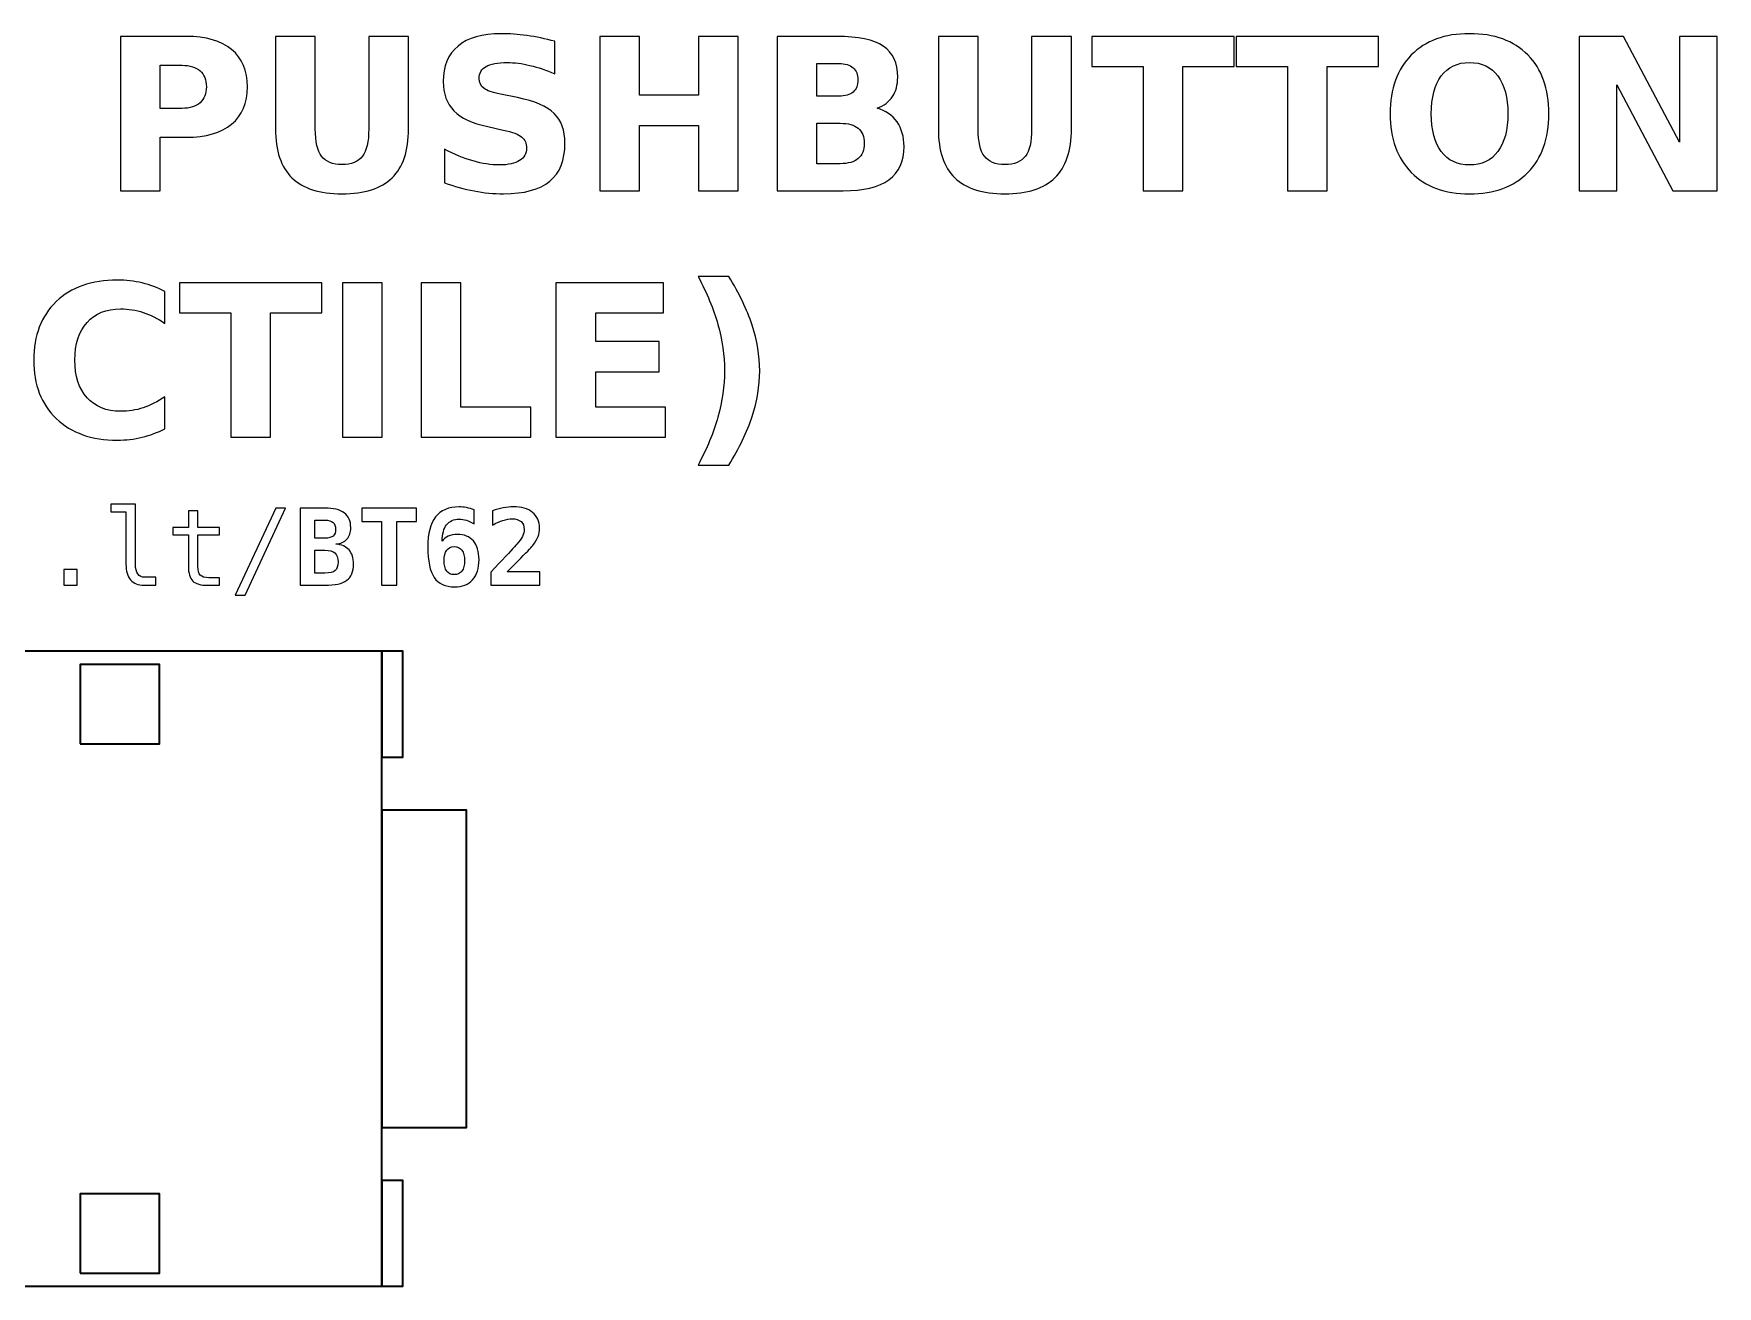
# Model space of a CAD drawing. Header units: centimetres. Extents: x -11.94 to -9.06, y -15.15 to -13.97.
# Drawn here: x -10.654 to -9.063, y -15.15 to -13.966 of the extents above; entities that cross this region are included whole.
import ezdxf

# ---------------------------------------------------------------- set-up
doc = ezdxf.new("R2010")
doc.units = ezdxf.units.CM
doc.header["$MEASUREMENT"] = 0
doc.layers.add('Layer 1', color=7, linetype='Continuous')

msp = doc.modelspace()

# ---------------------------------------------------------------- linework, layer by layer
at = {"layer": 'Layer 1', "color": 250}
for points, knots in [([(-10.57189, -13.96905), (-10.57189, -13.96905), (-10.50949, -13.96905), (-10.50949, -13.96905), (-10.50949, -13.96905), (-10.49093, -13.96905), (-10.47669, -13.97318), (-10.46676, -13.98142), (-10.46676, -13.98142), (-10.45683, -13.98965), (-10.45186, -14.00138), (-10.45186, -14.01662), (-10.45186, -14.01662), (-10.45186, -14.03188), (-10.45683, -14.04365), (-10.46676, -14.05188), (-10.46676, -14.05188), (-10.47669, -14.06012), (-10.49093, -14.06425), (-10.50949, -14.06425), (-10.50949, -14.06425), (-10.50949, -14.06425), (-10.53429, -14.06425), (-10.53429, -14.06425), (-10.53429, -14.06425), (-10.53429, -14.06425), (-10.53429, -14.11485), (-10.53429, -14.11485), (-10.53429, -14.11485), (-10.53429, -14.11485), (-10.57189, -14.11485), (-10.57189, -14.11485), (-10.57189, -14.11485), (-10.57189, -14.11485), (-10.57189, -13.96905), (-10.57189, -13.96905)], [0, 0, 0, 0, 0.1111111, 0.1111111, 0.1111111, 0.1111111, 0.2222222, 0.2222222, 0.2222222, 0.2222222, 0.3333333, 0.3333333, 0.3333333, 0.3333333, 0.4444444, 0.4444444, 0.4444444, 0.4444444, 0.5555556, 0.5555556, 0.5555556, 0.5555556, 0.6666667, 0.6666667, 0.6666667, 0.6666667, 0.7777778, 0.7777778, 0.7777778, 0.7777778, 0.8888889, 0.8888889, 0.8888889, 0.8888889, 1, 1, 1, 1]), ([(-10.42532, -13.96905), (-10.42532, -13.96905), (-10.38772, -13.96905), (-10.38772, -13.96905), (-10.38772, -13.96905), (-10.38772, -13.96905), (-10.38772, -14.05645), (-10.38772, -14.05645), (-10.38772, -14.05645), (-10.38772, -14.06848), (-10.38576, -14.07712), (-10.38182, -14.08228), (-10.38182, -14.08228), (-10.37789, -14.08745), (-10.37146, -14.09005), (-10.36252, -14.09005), (-10.36252, -14.09005), (-10.35352, -14.09005), (-10.34706, -14.08745), (-10.34312, -14.08228), (-10.34312, -14.08228), (-10.33919, -14.07712), (-10.33722, -14.06848), (-10.33722, -14.05645), (-10.33722, -14.05645), (-10.33722, -14.05645), (-10.33722, -13.96905), (-10.33722, -13.96905), (-10.33722, -13.96905), (-10.33722, -13.96905), (-10.29962, -13.96905), (-10.29962, -13.96905), (-10.29962, -13.96905), (-10.29962, -13.96905), (-10.29962, -14.05645), (-10.29962, -14.05645), (-10.29962, -14.05645), (-10.29962, -14.07708), (-10.30479, -14.09245), (-10.31516, -14.10255), (-10.31516, -14.10255), (-10.32549, -14.11265), (-10.34129, -14.11768), (-10.36252, -14.11768), (-10.36252, -14.11768), (-10.38369, -14.11768), (-10.39946, -14.11265), (-10.40979, -14.10255), (-10.40979, -14.10255), (-10.42016, -14.09245), (-10.42532, -14.07708), (-10.42532, -14.05645), (-10.42532, -14.05645), (-10.42532, -14.05645), (-10.42532, -13.96905), (-10.42532, -13.96905)], [0, 0, 0, 0, 0.0714286, 0.0714286, 0.0714286, 0.0714286, 0.1428571, 0.1428571, 0.1428571, 0.1428571, 0.2142857, 0.2142857, 0.2142857, 0.2142857, 0.2857143, 0.2857143, 0.2857143, 0.2857143, 0.3571429, 0.3571429, 0.3571429, 0.3571429, 0.4285714, 0.4285714, 0.4285714, 0.4285714, 0.5, 0.5, 0.5, 0.5, 0.5714286, 0.5714286, 0.5714286, 0.5714286, 0.6428571, 0.6428571, 0.6428571, 0.6428571, 0.7142857, 0.7142857, 0.7142857, 0.7142857, 0.7857143, 0.7857143, 0.7857143, 0.7857143, 0.8571429, 0.8571429, 0.8571429, 0.8571429, 0.9285714, 0.9285714, 0.9285714, 0.9285714, 1, 1, 1, 1]), ([(-10.16146, -13.97365), (-10.16146, -13.97365), (-10.16146, -14.00448), (-10.16146, -14.00448), (-10.16146, -14.00448), (-10.16946, -14.00092), (-10.17729, -13.99822), (-10.18489, -13.99638), (-10.18489, -13.99638), (-10.19252, -13.99455), (-10.19972, -13.99365), (-10.20649, -13.99365), (-10.20649, -13.99365), (-10.21546, -13.99365), (-10.22212, -13.99488), (-10.22642, -13.99735), (-10.22642, -13.99735), (-10.23072, -13.99985), (-10.23286, -14.00368), (-10.23286, -14.00888), (-10.23286, -14.00888), (-10.23286, -14.01278), (-10.23142, -14.01585), (-10.22852, -14.01802), (-10.22852, -14.01802), (-10.22562, -14.02018), (-10.22036, -14.02208), (-10.21272, -14.02365), (-10.21272, -14.02365), (-10.21272, -14.02365), (-10.19672, -14.02685), (-10.19672, -14.02685), (-10.19672, -14.02685), (-10.18049, -14.03012), (-10.16899, -14.03505), (-10.16216, -14.04172), (-10.16216, -14.04172), (-10.15532, -14.04835), (-10.15189, -14.05778), (-10.15189, -14.07002), (-10.15189, -14.07002), (-10.15189, -14.08612), (-10.15666, -14.09808), (-10.16619, -14.10592), (-10.16619, -14.10592), (-10.17572, -14.11375), (-10.19029, -14.11768), (-10.20989, -14.11768), (-10.20989, -14.11768), (-10.21916, -14.11768), (-10.22842, -14.11682), (-10.23772, -14.11505), (-10.23772, -14.11505), (-10.24702, -14.11328), (-10.25636, -14.11068), (-10.26566, -14.10725), (-10.26566, -14.10725), (-10.26566, -14.10725), (-10.26566, -14.07552), (-10.26566, -14.07552), (-10.26566, -14.07552), (-10.25636, -14.08045), (-10.24736, -14.08418), (-10.23866, -14.08668), (-10.23866, -14.08668), (-10.22996, -14.08918), (-10.22159, -14.09045), (-10.21352, -14.09045), (-10.21352, -14.09045), (-10.20532, -14.09045), (-10.19902, -14.08908), (-10.19466, -14.08635), (-10.19466, -14.08635), (-10.19029, -14.08362), (-10.18812, -14.07972), (-10.18812, -14.07462), (-10.18812, -14.07462), (-10.18812, -14.07008), (-10.18959, -14.06655), (-10.19256, -14.06408), (-10.19256, -14.06408), (-10.19552, -14.06162), (-10.20142, -14.05938), (-10.21029, -14.05745), (-10.21029, -14.05745), (-10.21029, -14.05745), (-10.22486, -14.05422), (-10.22486, -14.05422), (-10.22486, -14.05422), (-10.23942, -14.05108), (-10.25009, -14.04612), (-10.25682, -14.03928), (-10.25682, -14.03928), (-10.26356, -14.03245), (-10.26692, -14.02322), (-10.26692, -14.01165), (-10.26692, -14.01165), (-10.26692, -13.99712), (-10.26222, -13.98595), (-10.25286, -13.97815), (-10.25286, -13.97815), (-10.24349, -13.97032), (-10.23002, -13.96642), (-10.21242, -13.96642), (-10.21242, -13.96642), (-10.20442, -13.96642), (-10.19619, -13.96702), (-10.18772, -13.96822), (-10.18772, -13.96822), (-10.17926, -13.96942), (-10.17049, -13.97122), (-10.16146, -13.97365)], [0, 0, 0, 0, 0.0357143, 0.0357143, 0.0357143, 0.0357143, 0.0714286, 0.0714286, 0.0714286, 0.0714286, 0.1071429, 0.1071429, 0.1071429, 0.1071429, 0.1428571, 0.1428571, 0.1428571, 0.1428571, 0.1785714, 0.1785714, 0.1785714, 0.1785714, 0.2142857, 0.2142857, 0.2142857, 0.2142857, 0.25, 0.25, 0.25, 0.25, 0.2857143, 0.2857143, 0.2857143, 0.2857143, 0.3214286, 0.3214286, 0.3214286, 0.3214286, 0.3571429, 0.3571429, 0.3571429, 0.3571429, 0.3928571, 0.3928571, 0.3928571, 0.3928571, 0.4285714, 0.4285714, 0.4285714, 0.4285714, 0.4642857, 0.4642857, 0.4642857, 0.4642857, 0.5, 0.5, 0.5, 0.5, 0.5357143, 0.5357143, 0.5357143, 0.5357143, 0.5714286, 0.5714286, 0.5714286, 0.5714286, 0.6071429, 0.6071429, 0.6071429, 0.6071429, 0.6428571, 0.6428571, 0.6428571, 0.6428571, 0.6785714, 0.6785714, 0.6785714, 0.6785714, 0.7142857, 0.7142857, 0.7142857, 0.7142857, 0.75, 0.75, 0.75, 0.75, 0.7857143, 0.7857143, 0.7857143, 0.7857143, 0.8214286, 0.8214286, 0.8214286, 0.8214286, 0.8571429, 0.8571429, 0.8571429, 0.8571429, 0.8928571, 0.8928571, 0.8928571, 0.8928571, 0.9285714, 0.9285714, 0.9285714, 0.9285714, 0.9642857, 0.9642857, 0.9642857, 0.9642857, 1, 1, 1, 1]), ([(-10.11889, -13.96905), (-10.11889, -13.96905), (-10.08129, -13.96905), (-10.08129, -13.96905), (-10.08129, -13.96905), (-10.08129, -13.96905), (-10.08129, -14.02462), (-10.08129, -14.02462), (-10.08129, -14.02462), (-10.08129, -14.02462), (-10.02583, -14.02462), (-10.02583, -14.02462), (-10.02583, -14.02462), (-10.02583, -14.02462), (-10.02583, -13.96905), (-10.02583, -13.96905), (-10.02583, -13.96905), (-10.02583, -13.96905), (-9.98823, -13.96905), (-9.98823, -13.96905), (-9.98823, -13.96905), (-9.98823, -13.96905), (-9.98823, -14.11485), (-9.98823, -14.11485), (-9.98823, -14.11485), (-9.98823, -14.11485), (-10.02583, -14.11485), (-10.02583, -14.11485), (-10.02583, -14.11485), (-10.02583, -14.11485), (-10.02583, -14.05305), (-10.02583, -14.05305), (-10.02583, -14.05305), (-10.02583, -14.05305), (-10.08129, -14.05305), (-10.08129, -14.05305), (-10.08129, -14.05305), (-10.08129, -14.05305), (-10.08129, -14.11485), (-10.08129, -14.11485), (-10.08129, -14.11485), (-10.08129, -14.11485), (-10.11889, -14.11485), (-10.11889, -14.11485), (-10.11889, -14.11485), (-10.11889, -14.11485), (-10.11889, -13.96905), (-10.11889, -13.96905)], [0, 0, 0, 0, 0.0833333, 0.0833333, 0.0833333, 0.0833333, 0.1666667, 0.1666667, 0.1666667, 0.1666667, 0.25, 0.25, 0.25, 0.25, 0.3333333, 0.3333333, 0.3333333, 0.3333333, 0.4166667, 0.4166667, 0.4166667, 0.4166667, 0.5, 0.5, 0.5, 0.5, 0.5833333, 0.5833333, 0.5833333, 0.5833333, 0.6666667, 0.6666667, 0.6666667, 0.6666667, 0.75, 0.75, 0.75, 0.75, 0.8333333, 0.8333333, 0.8333333, 0.8333333, 0.9166667, 0.9166667, 0.9166667, 0.9166667, 1, 1, 1, 1]), ([(-9.85689, -14.03682), (-9.84882, -14.03915), (-9.84256, -14.04348), (-9.83812, -14.04982), (-9.83812, -14.04982), (-9.83369, -14.05612), (-9.83149, -14.06388), (-9.83149, -14.07305), (-9.83149, -14.07305), (-9.83149, -14.08712), (-9.83626, -14.09758), (-9.84576, -14.10448), (-9.84576, -14.10448), (-9.85526, -14.11138), (-9.86972, -14.11485), (-9.88912, -14.11485), (-9.88912, -14.11485), (-9.88912, -14.11485), (-9.95152, -14.11485), (-9.95152, -14.11485), (-9.95152, -14.11485), (-9.95152, -14.11485), (-9.95152, -13.96905), (-9.95152, -13.96905), (-9.95152, -13.96905), (-9.95152, -13.96905), (-9.89509, -13.96905), (-9.89509, -13.96905), (-9.89509, -13.96905), (-9.87482, -13.96905), (-9.86016, -13.97212), (-9.85109, -13.97822), (-9.85109, -13.97822), (-9.84199, -13.98435), (-9.83746, -13.99415), (-9.83746, -14.00762), (-9.83746, -14.00762), (-9.83746, -14.01472), (-9.83912, -14.02075), (-9.84242, -14.02575), (-9.84242, -14.02575), (-9.84576, -14.03072), (-9.85056, -14.03442), (-9.85689, -14.03682)], [0, 0, 0, 0, 0.0909091, 0.0909091, 0.0909091, 0.0909091, 0.1818182, 0.1818182, 0.1818182, 0.1818182, 0.2727273, 0.2727273, 0.2727273, 0.2727273, 0.3636364, 0.3636364, 0.3636364, 0.3636364, 0.4545455, 0.4545455, 0.4545455, 0.4545455, 0.5454545, 0.5454545, 0.5454545, 0.5454545, 0.6363636, 0.6363636, 0.6363636, 0.6363636, 0.7272727, 0.7272727, 0.7272727, 0.7272727, 0.8181818, 0.8181818, 0.8181818, 0.8181818, 0.9090909, 0.9090909, 0.9090909, 0.9090909, 1, 1, 1, 1]), ([(-9.79909, -13.96905), (-9.79909, -13.96905), (-9.76149, -13.96905), (-9.76149, -13.96905), (-9.76149, -13.96905), (-9.76149, -13.96905), (-9.76149, -14.05645), (-9.76149, -14.05645), (-9.76149, -14.05645), (-9.76149, -14.06848), (-9.75953, -14.07712), (-9.75559, -14.08228), (-9.75559, -14.08228), (-9.75166, -14.08745), (-9.74523, -14.09005), (-9.73629, -14.09005), (-9.73629, -14.09005), (-9.72729, -14.09005), (-9.72083, -14.08745), (-9.71689, -14.08228), (-9.71689, -14.08228), (-9.71296, -14.07712), (-9.71099, -14.06848), (-9.71099, -14.05645), (-9.71099, -14.05645), (-9.71099, -14.05645), (-9.71099, -13.96905), (-9.71099, -13.96905), (-9.71099, -13.96905), (-9.71099, -13.96905), (-9.67339, -13.96905), (-9.67339, -13.96905), (-9.67339, -13.96905), (-9.67339, -13.96905), (-9.67339, -14.05645), (-9.67339, -14.05645), (-9.67339, -14.05645), (-9.67339, -14.07708), (-9.67856, -14.09245), (-9.68893, -14.10255), (-9.68893, -14.10255), (-9.69926, -14.11265), (-9.71506, -14.11768), (-9.73629, -14.11768), (-9.73629, -14.11768), (-9.75746, -14.11768), (-9.77323, -14.11265), (-9.78356, -14.10255), (-9.78356, -14.10255), (-9.79393, -14.09245), (-9.79909, -14.07708), (-9.79909, -14.05645), (-9.79909, -14.05645), (-9.79909, -14.05645), (-9.79909, -13.96905), (-9.79909, -13.96905)], [0, 0, 0, 0, 0.0714286, 0.0714286, 0.0714286, 0.0714286, 0.1428571, 0.1428571, 0.1428571, 0.1428571, 0.2142857, 0.2142857, 0.2142857, 0.2142857, 0.2857143, 0.2857143, 0.2857143, 0.2857143, 0.3571429, 0.3571429, 0.3571429, 0.3571429, 0.4285714, 0.4285714, 0.4285714, 0.4285714, 0.5, 0.5, 0.5, 0.5, 0.5714286, 0.5714286, 0.5714286, 0.5714286, 0.6428571, 0.6428571, 0.6428571, 0.6428571, 0.7142857, 0.7142857, 0.7142857, 0.7142857, 0.7857143, 0.7857143, 0.7857143, 0.7857143, 0.8571429, 0.8571429, 0.8571429, 0.8571429, 0.9285714, 0.9285714, 0.9285714, 0.9285714, 1, 1, 1, 1]), ([(-9.65409, -13.96905), (-9.65409, -13.96905), (-9.51973, -13.96905), (-9.51973, -13.96905), (-9.51973, -13.96905), (-9.51973, -13.96905), (-9.51973, -13.99748), (-9.51973, -13.99748), (-9.51973, -13.99748), (-9.51973, -13.99748), (-9.56806, -13.99748), (-9.56806, -13.99748), (-9.56806, -13.99748), (-9.56806, -13.99748), (-9.56806, -14.11485), (-9.56806, -14.11485), (-9.56806, -14.11485), (-9.56806, -14.11485), (-9.60566, -14.11485), (-9.60566, -14.11485), (-9.60566, -14.11485), (-9.60566, -14.11485), (-9.60566, -13.99748), (-9.60566, -13.99748), (-9.60566, -13.99748), (-9.60566, -13.99748), (-9.65409, -13.99748), (-9.65409, -13.99748), (-9.65409, -13.99748), (-9.65409, -13.99748), (-9.65409, -13.96905), (-9.65409, -13.96905)], [0, 0, 0, 0, 0.125, 0.125, 0.125, 0.125, 0.25, 0.25, 0.25, 0.25, 0.375, 0.375, 0.375, 0.375, 0.5, 0.5, 0.5, 0.5, 0.625, 0.625, 0.625, 0.625, 0.75, 0.75, 0.75, 0.75, 0.875, 0.875, 0.875, 0.875, 1, 1, 1, 1]), ([(-9.51766, -13.96905), (-9.51766, -13.96905), (-9.3833, -13.96905), (-9.3833, -13.96905), (-9.3833, -13.96905), (-9.3833, -13.96905), (-9.3833, -13.99748), (-9.3833, -13.99748), (-9.3833, -13.99748), (-9.3833, -13.99748), (-9.43163, -13.99748), (-9.43163, -13.99748), (-9.43163, -13.99748), (-9.43163, -13.99748), (-9.43163, -14.11485), (-9.43163, -14.11485), (-9.43163, -14.11485), (-9.43163, -14.11485), (-9.46923, -14.11485), (-9.46923, -14.11485), (-9.46923, -14.11485), (-9.46923, -14.11485), (-9.46923, -13.99748), (-9.46923, -13.99748), (-9.46923, -13.99748), (-9.46923, -13.99748), (-9.51766, -13.99748), (-9.51766, -13.99748), (-9.51766, -13.99748), (-9.51766, -13.99748), (-9.51766, -13.96905), (-9.51766, -13.96905)], [0, 0, 0, 0, 0.125, 0.125, 0.125, 0.125, 0.25, 0.25, 0.25, 0.25, 0.375, 0.375, 0.375, 0.375, 0.5, 0.5, 0.5, 0.5, 0.625, 0.625, 0.625, 0.625, 0.75, 0.75, 0.75, 0.75, 0.875, 0.875, 0.875, 0.875, 1, 1, 1, 1]), ([(-9.29723, -13.96642), (-9.2738, -13.96642), (-9.25543, -13.97312), (-9.24217, -13.98655), (-9.24217, -13.98655), (-9.22887, -13.99995), (-9.22223, -14.01845), (-9.22223, -14.04208), (-9.22223, -14.04208), (-9.22223, -14.06565), (-9.22887, -14.08415), (-9.24217, -14.09755), (-9.24217, -14.09755), (-9.25543, -14.11098), (-9.2738, -14.11768), (-9.29723, -14.11768), (-9.29723, -14.11768), (-9.3206, -14.11768), (-9.33893, -14.11098), (-9.35227, -14.09755), (-9.35227, -14.09755), (-9.36557, -14.08415), (-9.37223, -14.06565), (-9.37223, -14.04208), (-9.37223, -14.04208), (-9.37223, -14.01845), (-9.36557, -13.99995), (-9.35227, -13.98655), (-9.35227, -13.98655), (-9.33893, -13.97312), (-9.3206, -13.96642), (-9.29723, -13.96642)], [0, 0, 0, 0, 0.125, 0.125, 0.125, 0.125, 0.25, 0.25, 0.25, 0.25, 0.375, 0.375, 0.375, 0.375, 0.5, 0.5, 0.5, 0.5, 0.625, 0.625, 0.625, 0.625, 0.75, 0.75, 0.75, 0.75, 0.875, 0.875, 0.875, 0.875, 1, 1, 1, 1]), ([(-9.1938, -13.96905), (-9.1938, -13.96905), (-9.1518, -13.96905), (-9.1518, -13.96905), (-9.1518, -13.96905), (-9.1518, -13.96905), (-9.09877, -14.06905), (-9.09877, -14.06905), (-9.09877, -14.06905), (-9.09877, -14.06905), (-9.09877, -13.96905), (-9.09877, -13.96905), (-9.09877, -13.96905), (-9.09877, -13.96905), (-9.06314, -13.96905), (-9.06314, -13.96905), (-9.06314, -13.96905), (-9.06314, -13.96905), (-9.06314, -14.11485), (-9.06314, -14.11485), (-9.06314, -14.11485), (-9.06314, -14.11485), (-9.10514, -14.11485), (-9.10514, -14.11485), (-9.10514, -14.11485), (-9.10514, -14.11485), (-9.15817, -14.01485), (-9.15817, -14.01485), (-9.15817, -14.01485), (-9.15817, -14.01485), (-9.15817, -14.11485), (-9.15817, -14.11485), (-9.15817, -14.11485), (-9.15817, -14.11485), (-9.1938, -14.11485), (-9.1938, -14.11485), (-9.1938, -14.11485), (-9.1938, -14.11485), (-9.1938, -13.96905), (-9.1938, -13.96905)], [0, 0, 0, 0, 0.1, 0.1, 0.1, 0.1, 0.2, 0.2, 0.2, 0.2, 0.3, 0.3, 0.3, 0.3, 0.4, 0.4, 0.4, 0.4, 0.5, 0.5, 0.5, 0.5, 0.6, 0.6, 0.6, 0.6, 0.7, 0.7, 0.7, 0.7, 0.8, 0.8, 0.8, 0.8, 0.9, 0.9, 0.9, 0.9, 1, 1, 1, 1]), ([(-10.53429, -13.99628), (-10.53429, -13.99628), (-10.53429, -14.03702), (-10.53429, -14.03702), (-10.53429, -14.03702), (-10.53429, -14.03702), (-10.51349, -14.03702), (-10.51349, -14.03702), (-10.51349, -14.03702), (-10.50619, -14.03702), (-10.50056, -14.03525), (-10.49659, -14.03168), (-10.49659, -14.03168), (-10.49263, -14.02815), (-10.49063, -14.02312), (-10.49063, -14.01662), (-10.49063, -14.01662), (-10.49063, -14.01008), (-10.49263, -14.00508), (-10.49659, -14.00155), (-10.49659, -14.00155), (-10.50056, -13.99805), (-10.50619, -13.99628), (-10.51349, -13.99628), (-10.51349, -13.99628), (-10.51349, -13.99628), (-10.53429, -13.99628), (-10.53429, -13.99628)], [0, 0, 0, 0, 0.1428571, 0.1428571, 0.1428571, 0.1428571, 0.2857143, 0.2857143, 0.2857143, 0.2857143, 0.4285714, 0.4285714, 0.4285714, 0.4285714, 0.5714286, 0.5714286, 0.5714286, 0.5714286, 0.7142857, 0.7142857, 0.7142857, 0.7142857, 0.8571429, 0.8571429, 0.8571429, 0.8571429, 1, 1, 1, 1]), ([(-9.89312, -14.02548), (-9.88719, -14.02548), (-9.88269, -14.02418), (-9.87966, -14.02158), (-9.87966, -14.02158), (-9.87659, -14.01898), (-9.87506, -14.01515), (-9.87506, -14.01005), (-9.87506, -14.01005), (-9.87506, -14.00505), (-9.87659, -14.00125), (-9.87966, -13.99862), (-9.87966, -13.99862), (-9.88269, -13.99598), (-9.88719, -13.99465), (-9.89312, -13.99465), (-9.89312, -13.99465), (-9.89312, -13.99465), (-9.91392, -13.99465), (-9.91392, -13.99465), (-9.91392, -13.99465), (-9.91392, -13.99465), (-9.91392, -14.02548), (-9.91392, -14.02548), (-9.91392, -14.02548), (-9.91392, -14.02548), (-9.89312, -14.02548), (-9.89312, -14.02548)], [0, 0, 0, 0, 0.1428571, 0.1428571, 0.1428571, 0.1428571, 0.2857143, 0.2857143, 0.2857143, 0.2857143, 0.4285714, 0.4285714, 0.4285714, 0.4285714, 0.5714286, 0.5714286, 0.5714286, 0.5714286, 0.7142857, 0.7142857, 0.7142857, 0.7142857, 0.8571429, 0.8571429, 0.8571429, 0.8571429, 1, 1, 1, 1]), ([(-9.29723, -13.99365), (-9.3087, -13.99365), (-9.31757, -13.99788), (-9.3239, -14.00635), (-9.3239, -14.00635), (-9.3302, -14.01482), (-9.33337, -14.02672), (-9.33337, -14.04208), (-9.33337, -14.04208), (-9.33337, -14.05742), (-9.3302, -14.06928), (-9.3239, -14.07775), (-9.3239, -14.07775), (-9.31757, -14.08622), (-9.3087, -14.09045), (-9.29723, -14.09045), (-9.29723, -14.09045), (-9.2857, -14.09045), (-9.2768, -14.08622), (-9.27047, -14.07775), (-9.27047, -14.07775), (-9.26417, -14.06928), (-9.261, -14.05742), (-9.261, -14.04208), (-9.261, -14.04208), (-9.261, -14.02672), (-9.26417, -14.01482), (-9.27047, -14.00635), (-9.27047, -14.00635), (-9.2768, -13.99788), (-9.2857, -13.99365), (-9.29723, -13.99365)], [0, 0, 0, 0, 0.125, 0.125, 0.125, 0.125, 0.25, 0.25, 0.25, 0.25, 0.375, 0.375, 0.375, 0.375, 0.5, 0.5, 0.5, 0.5, 0.625, 0.625, 0.625, 0.625, 0.75, 0.75, 0.75, 0.75, 0.875, 0.875, 0.875, 0.875, 1, 1, 1, 1]), ([(-9.89186, -14.08925), (-9.88429, -14.08925), (-9.87862, -14.08765), (-9.87479, -14.08448), (-9.87479, -14.08448), (-9.87099, -14.08128), (-9.86909, -14.07645), (-9.86909, -14.07002), (-9.86909, -14.07002), (-9.86909, -14.06372), (-9.87099, -14.05898), (-9.87476, -14.05582), (-9.87476, -14.05582), (-9.87852, -14.05265), (-9.88422, -14.05108), (-9.89186, -14.05108), (-9.89186, -14.05108), (-9.89186, -14.05108), (-9.91392, -14.05108), (-9.91392, -14.05108), (-9.91392, -14.05108), (-9.91392, -14.05108), (-9.91392, -14.08925), (-9.91392, -14.08925), (-9.91392, -14.08925), (-9.91392, -14.08925), (-9.89186, -14.08925), (-9.89186, -14.08925)], [0, 0, 0, 0, 0.1428571, 0.1428571, 0.1428571, 0.1428571, 0.2857143, 0.2857143, 0.2857143, 0.2857143, 0.4285714, 0.4285714, 0.4285714, 0.4285714, 0.5714286, 0.5714286, 0.5714286, 0.5714286, 0.7142857, 0.7142857, 0.7142857, 0.7142857, 0.8571429, 0.8571429, 0.8571429, 0.8571429, 1, 1, 1, 1]), ([(-10.52975, -14.33965), (-10.53665, -14.34322), (-10.54385, -14.34592), (-10.55135, -14.34775), (-10.55135, -14.34775), (-10.55882, -14.34958), (-10.56665, -14.35048), (-10.57478, -14.35048), (-10.57478, -14.35048), (-10.59905, -14.35048), (-10.61828, -14.34368), (-10.63248, -14.33012), (-10.63248, -14.33012), (-10.64668, -14.31655), (-10.65378, -14.29815), (-10.65378, -14.27488), (-10.65378, -14.27488), (-10.65378, -14.25158), (-10.64668, -14.23315), (-10.63248, -14.21958), (-10.63248, -14.21958), (-10.61828, -14.20602), (-10.59905, -14.19922), (-10.57478, -14.19922), (-10.57478, -14.19922), (-10.56665, -14.19922), (-10.55882, -14.20012), (-10.55135, -14.20195), (-10.55135, -14.20195), (-10.54385, -14.20378), (-10.53665, -14.20648), (-10.52975, -14.21005), (-10.52975, -14.21005), (-10.52975, -14.21005), (-10.52975, -14.24022), (-10.52975, -14.24022), (-10.52975, -14.24022), (-10.53672, -14.23545), (-10.54358, -14.23198), (-10.55035, -14.22978), (-10.55035, -14.22978), (-10.55712, -14.22755), (-10.56425, -14.22645), (-10.57175, -14.22645), (-10.57175, -14.22645), (-10.58515, -14.22645), (-10.59572, -14.23075), (-10.60338, -14.23935), (-10.60338, -14.23935), (-10.61108, -14.24795), (-10.61492, -14.25978), (-10.61492, -14.27488), (-10.61492, -14.27488), (-10.61492, -14.28995), (-10.61108, -14.30175), (-10.60338, -14.31035), (-10.60338, -14.31035), (-10.59572, -14.31895), (-10.58515, -14.32325), (-10.57175, -14.32325), (-10.57175, -14.32325), (-10.56425, -14.32325), (-10.55712, -14.32215), (-10.55035, -14.31992), (-10.55035, -14.31992), (-10.54358, -14.31772), (-10.53672, -14.31425), (-10.52975, -14.30948), (-10.52975, -14.30948), (-10.52975, -14.30948), (-10.52975, -14.33965), (-10.52975, -14.33965)], [0, 0, 0, 0, 0.0555556, 0.0555556, 0.0555556, 0.0555556, 0.1111111, 0.1111111, 0.1111111, 0.1111111, 0.1666667, 0.1666667, 0.1666667, 0.1666667, 0.2222222, 0.2222222, 0.2222222, 0.2222222, 0.2777778, 0.2777778, 0.2777778, 0.2777778, 0.3333333, 0.3333333, 0.3333333, 0.3333333, 0.3888889, 0.3888889, 0.3888889, 0.3888889, 0.4444444, 0.4444444, 0.4444444, 0.4444444, 0.5, 0.5, 0.5, 0.5, 0.5555556, 0.5555556, 0.5555556, 0.5555556, 0.6111111, 0.6111111, 0.6111111, 0.6111111, 0.6666667, 0.6666667, 0.6666667, 0.6666667, 0.7222222, 0.7222222, 0.7222222, 0.7222222, 0.7777778, 0.7777778, 0.7777778, 0.7777778, 0.8333333, 0.8333333, 0.8333333, 0.8333333, 0.8888889, 0.8888889, 0.8888889, 0.8888889, 0.9444444, 0.9444444, 0.9444444, 0.9444444, 1, 1, 1, 1]), ([(-10.51601, -14.20185), (-10.51601, -14.20185), (-10.38165, -14.20185), (-10.38165, -14.20185), (-10.38165, -14.20185), (-10.38165, -14.20185), (-10.38165, -14.23028), (-10.38165, -14.23028), (-10.38165, -14.23028), (-10.38165, -14.23028), (-10.42998, -14.23028), (-10.42998, -14.23028), (-10.42998, -14.23028), (-10.42998, -14.23028), (-10.42998, -14.34765), (-10.42998, -14.34765), (-10.42998, -14.34765), (-10.42998, -14.34765), (-10.46758, -14.34765), (-10.46758, -14.34765), (-10.46758, -14.34765), (-10.46758, -14.34765), (-10.46758, -14.23028), (-10.46758, -14.23028), (-10.46758, -14.23028), (-10.46758, -14.23028), (-10.51601, -14.23028), (-10.51601, -14.23028), (-10.51601, -14.23028), (-10.51601, -14.23028), (-10.51601, -14.20185), (-10.51601, -14.20185)], [0, 0, 0, 0, 0.125, 0.125, 0.125, 0.125, 0.25, 0.25, 0.25, 0.25, 0.375, 0.375, 0.375, 0.375, 0.5, 0.5, 0.5, 0.5, 0.625, 0.625, 0.625, 0.625, 0.75, 0.75, 0.75, 0.75, 0.875, 0.875, 0.875, 0.875, 1, 1, 1, 1]), ([(-10.36218, -14.20185), (-10.36218, -14.20185), (-10.32458, -14.20185), (-10.32458, -14.20185), (-10.32458, -14.20185), (-10.32458, -14.20185), (-10.32458, -14.34765), (-10.32458, -14.34765), (-10.32458, -14.34765), (-10.32458, -14.34765), (-10.36218, -14.34765), (-10.36218, -14.34765), (-10.36218, -14.34765), (-10.36218, -14.34765), (-10.36218, -14.20185), (-10.36218, -14.20185)], [0, 0, 0, 0, 0.25, 0.25, 0.25, 0.25, 0.5, 0.5, 0.5, 0.5, 0.75, 0.75, 0.75, 0.75, 1, 1, 1, 1]), ([(-10.28778, -14.20185), (-10.28778, -14.20185), (-10.25018, -14.20185), (-10.25018, -14.20185), (-10.25018, -14.20185), (-10.25018, -14.20185), (-10.25018, -14.31922), (-10.25018, -14.31922), (-10.25018, -14.31922), (-10.25018, -14.31922), (-10.18418, -14.31922), (-10.18418, -14.31922), (-10.18418, -14.31922), (-10.18418, -14.31922), (-10.18418, -14.34765), (-10.18418, -14.34765), (-10.18418, -14.34765), (-10.18418, -14.34765), (-10.28778, -14.34765), (-10.28778, -14.34765), (-10.28778, -14.34765), (-10.28778, -14.34765), (-10.28778, -14.20185), (-10.28778, -14.20185)], [0, 0, 0, 0, 0.1666667, 0.1666667, 0.1666667, 0.1666667, 0.3333333, 0.3333333, 0.3333333, 0.3333333, 0.5, 0.5, 0.5, 0.5, 0.6666667, 0.6666667, 0.6666667, 0.6666667, 0.8333333, 0.8333333, 0.8333333, 0.8333333, 1, 1, 1, 1]), ([(-10.16035, -14.20185), (-10.16035, -14.20185), (-10.05889, -14.20185), (-10.05889, -14.20185), (-10.05889, -14.20185), (-10.05889, -14.20185), (-10.05889, -14.23028), (-10.05889, -14.23028), (-10.05889, -14.23028), (-10.05889, -14.23028), (-10.12275, -14.23028), (-10.12275, -14.23028), (-10.12275, -14.23028), (-10.12275, -14.23028), (-10.12275, -14.25742), (-10.12275, -14.25742), (-10.12275, -14.25742), (-10.12275, -14.25742), (-10.06272, -14.25742), (-10.06272, -14.25742), (-10.06272, -14.25742), (-10.06272, -14.25742), (-10.06272, -14.28585), (-10.06272, -14.28585), (-10.06272, -14.28585), (-10.06272, -14.28585), (-10.12275, -14.28585), (-10.12275, -14.28585), (-10.12275, -14.28585), (-10.12275, -14.28585), (-10.12275, -14.31922), (-10.12275, -14.31922), (-10.12275, -14.31922), (-10.12275, -14.31922), (-10.05675, -14.31922), (-10.05675, -14.31922), (-10.05675, -14.31922), (-10.05675, -14.31922), (-10.05675, -14.34765), (-10.05675, -14.34765), (-10.05675, -14.34765), (-10.05675, -14.34765), (-10.16035, -14.34765), (-10.16035, -14.34765), (-10.16035, -14.34765), (-10.16035, -14.34765), (-10.16035, -14.20185), (-10.16035, -14.20185)], [0, 0, 0, 0, 0.0833333, 0.0833333, 0.0833333, 0.0833333, 0.1666667, 0.1666667, 0.1666667, 0.1666667, 0.25, 0.25, 0.25, 0.25, 0.3333333, 0.3333333, 0.3333333, 0.3333333, 0.4166667, 0.4166667, 0.4166667, 0.4166667, 0.5, 0.5, 0.5, 0.5, 0.5833333, 0.5833333, 0.5833333, 0.5833333, 0.6666667, 0.6666667, 0.6666667, 0.6666667, 0.75, 0.75, 0.75, 0.75, 0.8333333, 0.8333333, 0.8333333, 0.8333333, 0.9166667, 0.9166667, 0.9166667, 0.9166667, 1, 1, 1, 1]), ([(-10.02609, -14.37402), (-10.01776, -14.35852), (-10.01149, -14.34338), (-10.00732, -14.32862), (-10.00732, -14.32862), (-10.00316, -14.31382), (-10.00109, -14.29925), (-10.00109, -14.28485), (-10.00109, -14.28485), (-10.00109, -14.27045), (-10.00316, -14.25588), (-10.00732, -14.24115), (-10.00732, -14.24115), (-10.01149, -14.22642), (-10.01776, -14.21132), (-10.02609, -14.19588), (-10.02609, -14.19588), (-10.02609, -14.19588), (-9.99709, -14.19588), (-9.99709, -14.19588), (-9.99709, -14.19588), (-9.98719, -14.21185), (-9.97986, -14.22712), (-9.97506, -14.24175), (-9.97506, -14.24175), (-9.97029, -14.25635), (-9.96789, -14.27078), (-9.96789, -14.28505), (-9.96789, -14.28505), (-9.96789, -14.29932), (-9.97026, -14.31368), (-9.97502, -14.32815), (-9.97502, -14.32815), (-9.97976, -14.34265), (-9.98712, -14.35795), (-9.99709, -14.37402), (-9.99709, -14.37402), (-9.99709, -14.37402), (-10.02609, -14.37402), (-10.02609, -14.37402)], [0, 0, 0, 0, 0.1, 0.1, 0.1, 0.1, 0.2, 0.2, 0.2, 0.2, 0.3, 0.3, 0.3, 0.3, 0.4, 0.4, 0.4, 0.4, 0.5, 0.5, 0.5, 0.5, 0.6, 0.6, 0.6, 0.6, 0.7, 0.7, 0.7, 0.7, 0.8, 0.8, 0.8, 0.8, 0.9, 0.9, 0.9, 0.9, 1, 1, 1, 1]), ([(-10.55763, -14.46782), (-10.55763, -14.47186), (-10.5569, -14.47489), (-10.55541, -14.47694), (-10.55541, -14.47694), (-10.55393, -14.47899), (-10.55175, -14.48002), (-10.54885, -14.48002), (-10.54885, -14.48002), (-10.54885, -14.48002), (-10.53835, -14.48002), (-10.53835, -14.48002), (-10.53835, -14.48002), (-10.53835, -14.48002), (-10.53835, -14.48764), (-10.53835, -14.48764), (-10.53835, -14.48764), (-10.53835, -14.48764), (-10.54971, -14.48764), (-10.54971, -14.48764), (-10.54971, -14.48764), (-10.5551, -14.48764), (-10.55925, -14.48591), (-10.5622, -14.48246), (-10.5622, -14.48246), (-10.56515, -14.47901), (-10.56661, -14.47412), (-10.56661, -14.46782), (-10.56661, -14.46782), (-10.56661, -14.46782), (-10.56661, -14.41816), (-10.56661, -14.41816), (-10.56661, -14.41816), (-10.56661, -14.41816), (-10.58101, -14.41816), (-10.58101, -14.41816), (-10.58101, -14.41816), (-10.58101, -14.41816), (-10.58101, -14.41112), (-10.58101, -14.41112), (-10.58101, -14.41112), (-10.58101, -14.41112), (-10.55763, -14.41112), (-10.55763, -14.41112), (-10.55763, -14.41112), (-10.55763, -14.41112), (-10.55763, -14.46782), (-10.55763, -14.46782)], [0, 0, 0, 0, 0.0833333, 0.0833333, 0.0833333, 0.0833333, 0.1666667, 0.1666667, 0.1666667, 0.1666667, 0.25, 0.25, 0.25, 0.25, 0.3333333, 0.3333333, 0.3333333, 0.3333333, 0.4166667, 0.4166667, 0.4166667, 0.4166667, 0.5, 0.5, 0.5, 0.5, 0.5833333, 0.5833333, 0.5833333, 0.5833333, 0.6666667, 0.6666667, 0.6666667, 0.6666667, 0.75, 0.75, 0.75, 0.75, 0.8333333, 0.8333333, 0.8333333, 0.8333333, 0.9166667, 0.9166667, 0.9166667, 0.9166667, 1, 1, 1, 1]), ([(-10.49865, -14.41742), (-10.49865, -14.41742), (-10.49865, -14.43296), (-10.49865, -14.43296), (-10.49865, -14.43296), (-10.49865, -14.43296), (-10.47823, -14.43296), (-10.47823, -14.43296), (-10.47823, -14.43296), (-10.47823, -14.43296), (-10.47823, -14.43994), (-10.47823, -14.43994), (-10.47823, -14.43994), (-10.47823, -14.43994), (-10.49865, -14.43994), (-10.49865, -14.43994), (-10.49865, -14.43994), (-10.49865, -14.43994), (-10.49865, -14.46962), (-10.49865, -14.46962), (-10.49865, -14.46962), (-10.49865, -14.47366), (-10.49788, -14.47647), (-10.49635, -14.47806), (-10.49635, -14.47806), (-10.49481, -14.47966), (-10.49215, -14.48046), (-10.48835, -14.48046), (-10.48835, -14.48046), (-10.48835, -14.48046), (-10.47823, -14.48046), (-10.47823, -14.48046), (-10.47823, -14.48046), (-10.47823, -14.48046), (-10.47823, -14.48764), (-10.47823, -14.48764), (-10.47823, -14.48764), (-10.47823, -14.48764), (-10.48921, -14.48764), (-10.48921, -14.48764), (-10.48921, -14.48764), (-10.49596, -14.48764), (-10.50071, -14.48629), (-10.50348, -14.48359), (-10.50348, -14.48359), (-10.50625, -14.48089), (-10.50763, -14.47622), (-10.50763, -14.46962), (-10.50763, -14.46962), (-10.50763, -14.46962), (-10.50763, -14.43994), (-10.50763, -14.43994), (-10.50763, -14.43994), (-10.50763, -14.43994), (-10.52223, -14.43994), (-10.52223, -14.43994), (-10.52223, -14.43994), (-10.52223, -14.43994), (-10.52223, -14.43296), (-10.52223, -14.43296), (-10.52223, -14.43296), (-10.52223, -14.43296), (-10.50763, -14.43296), (-10.50763, -14.43296), (-10.50763, -14.43296), (-10.50763, -14.43296), (-10.50763, -14.41742), (-10.50763, -14.41742), (-10.50763, -14.41742), (-10.50763, -14.41742), (-10.49865, -14.41742), (-10.49865, -14.41742)], [0, 0, 0, 0, 0.0555556, 0.0555556, 0.0555556, 0.0555556, 0.1111111, 0.1111111, 0.1111111, 0.1111111, 0.1666667, 0.1666667, 0.1666667, 0.1666667, 0.2222222, 0.2222222, 0.2222222, 0.2222222, 0.2777778, 0.2777778, 0.2777778, 0.2777778, 0.3333333, 0.3333333, 0.3333333, 0.3333333, 0.3888889, 0.3888889, 0.3888889, 0.3888889, 0.4444444, 0.4444444, 0.4444444, 0.4444444, 0.5, 0.5, 0.5, 0.5, 0.5555556, 0.5555556, 0.5555556, 0.5555556, 0.6111111, 0.6111111, 0.6111111, 0.6111111, 0.6666667, 0.6666667, 0.6666667, 0.6666667, 0.7222222, 0.7222222, 0.7222222, 0.7222222, 0.7777778, 0.7777778, 0.7777778, 0.7777778, 0.8333333, 0.8333333, 0.8333333, 0.8333333, 0.8888889, 0.8888889, 0.8888889, 0.8888889, 0.9444444, 0.9444444, 0.9444444, 0.9444444, 1, 1, 1, 1]), ([(-10.42501, -14.41474), (-10.42501, -14.41474), (-10.41573, -14.41474), (-10.41573, -14.41474), (-10.41573, -14.41474), (-10.41573, -14.41474), (-10.45411, -14.49692), (-10.45411, -14.49692), (-10.45411, -14.49692), (-10.45411, -14.49692), (-10.46345, -14.49692), (-10.46345, -14.49692), (-10.46345, -14.49692), (-10.46345, -14.49692), (-10.42501, -14.41474), (-10.42501, -14.41474)], [0, 0, 0, 0, 0.25, 0.25, 0.25, 0.25, 0.5, 0.5, 0.5, 0.5, 0.75, 0.75, 0.75, 0.75, 1, 1, 1, 1]), ([(-10.40213, -14.41464), (-10.40213, -14.41464), (-10.37865, -14.41464), (-10.37865, -14.41464), (-10.37865, -14.41464), (-10.37053, -14.41464), (-10.36445, -14.41617), (-10.36036, -14.41926), (-10.36036, -14.41926), (-10.35628, -14.42232), (-10.35423, -14.42692), (-10.35423, -14.43304), (-10.35423, -14.43304), (-10.35423, -14.43774), (-10.35543, -14.44139), (-10.35785, -14.44402), (-10.35785, -14.44402), (-10.36025, -14.44667), (-10.36378, -14.44819), (-10.36843, -14.44862), (-10.36843, -14.44862), (-10.36286, -14.44917), (-10.35868, -14.45104), (-10.35586, -14.45424), (-10.35586, -14.45424), (-10.35305, -14.45742), (-10.35165, -14.46189), (-10.35165, -14.46762), (-10.35165, -14.46762), (-10.35165, -14.47466), (-10.35376, -14.47974), (-10.358, -14.48291), (-10.358, -14.48291), (-10.36223, -14.48606), (-10.36911, -14.48764), (-10.37865, -14.48764), (-10.37865, -14.48764), (-10.37865, -14.48764), (-10.40213, -14.48764), (-10.40213, -14.48764), (-10.40213, -14.48764), (-10.40213, -14.48764), (-10.40213, -14.41464), (-10.40213, -14.41464)], [0, 0, 0, 0, 0.0909091, 0.0909091, 0.0909091, 0.0909091, 0.1818182, 0.1818182, 0.1818182, 0.1818182, 0.2727273, 0.2727273, 0.2727273, 0.2727273, 0.3636364, 0.3636364, 0.3636364, 0.3636364, 0.4545455, 0.4545455, 0.4545455, 0.4545455, 0.5454545, 0.5454545, 0.5454545, 0.5454545, 0.6363636, 0.6363636, 0.6363636, 0.6363636, 0.7272727, 0.7272727, 0.7272727, 0.7272727, 0.8181818, 0.8181818, 0.8181818, 0.8181818, 0.9090909, 0.9090909, 0.9090909, 0.9090909, 1, 1, 1, 1]), ([(-10.38821, -14.42611), (-10.38821, -14.42611), (-10.38821, -14.44306), (-10.38821, -14.44306), (-10.38821, -14.44306), (-10.38821, -14.44306), (-10.37865, -14.44306), (-10.37865, -14.44306), (-10.37865, -14.44306), (-10.375, -14.44306), (-10.3724, -14.44241), (-10.37085, -14.44111), (-10.37085, -14.44111), (-10.3693, -14.43981), (-10.36853, -14.43766), (-10.36853, -14.43466), (-10.36853, -14.43466), (-10.36853, -14.43166), (-10.36931, -14.42949), (-10.3709, -14.42814), (-10.3709, -14.42814), (-10.37248, -14.42679), (-10.37506, -14.42611), (-10.37865, -14.42611), (-10.37865, -14.42611), (-10.37865, -14.42611), (-10.38821, -14.42611), (-10.38821, -14.42611)], [0, 0, 0, 0, 0.1428571, 0.1428571, 0.1428571, 0.1428571, 0.2857143, 0.2857143, 0.2857143, 0.2857143, 0.4285714, 0.4285714, 0.4285714, 0.4285714, 0.5714286, 0.5714286, 0.5714286, 0.5714286, 0.7142857, 0.7142857, 0.7142857, 0.7142857, 0.8571429, 0.8571429, 0.8571429, 0.8571429, 1, 1, 1, 1]), ([(-10.31073, -14.48764), (-10.31073, -14.48764), (-10.32513, -14.48764), (-10.32513, -14.48764), (-10.32513, -14.48764), (-10.32513, -14.48764), (-10.32513, -14.42734), (-10.32513, -14.42734), (-10.32513, -14.42734), (-10.32513, -14.42734), (-10.34363, -14.42734), (-10.34363, -14.42734), (-10.34363, -14.42734), (-10.34363, -14.42734), (-10.34363, -14.41474), (-10.34363, -14.41474), (-10.34363, -14.41474), (-10.34363, -14.41474), (-10.29223, -14.41474), (-10.29223, -14.41474), (-10.29223, -14.41474), (-10.29223, -14.41474), (-10.29223, -14.42734), (-10.29223, -14.42734), (-10.29223, -14.42734), (-10.29223, -14.42734), (-10.31073, -14.42734), (-10.31073, -14.42734), (-10.31073, -14.42734), (-10.31073, -14.42734), (-10.31073, -14.48764), (-10.31073, -14.48764)], [0, 0, 0, 0, 0.125, 0.125, 0.125, 0.125, 0.25, 0.25, 0.25, 0.25, 0.375, 0.375, 0.375, 0.375, 0.5, 0.5, 0.5, 0.5, 0.625, 0.625, 0.625, 0.625, 0.75, 0.75, 0.75, 0.75, 0.875, 0.875, 0.875, 0.875, 1, 1, 1, 1]), ([(-10.23755, -14.41646), (-10.23755, -14.41646), (-10.23755, -14.42954), (-10.23755, -14.42954), (-10.23755, -14.42954), (-10.24011, -14.42807), (-10.24258, -14.42697), (-10.24495, -14.42624), (-10.24495, -14.42624), (-10.2473, -14.42551), (-10.24956, -14.42514), (-10.25175, -14.42514), (-10.25175, -14.42514), (-10.25695, -14.42514), (-10.26091, -14.42689), (-10.26363, -14.43039), (-10.26363, -14.43039), (-10.26635, -14.43389), (-10.26776, -14.43906), (-10.2679, -14.44589), (-10.2679, -14.44589), (-10.26636, -14.44377), (-10.26441, -14.44219), (-10.26205, -14.44112), (-10.26205, -14.44112), (-10.25966, -14.44007), (-10.25686, -14.43954), (-10.25365, -14.43954), (-10.25365, -14.43954), (-10.24706, -14.43954), (-10.242, -14.44162), (-10.23841, -14.44577), (-10.23841, -14.44577), (-10.23483, -14.44992), (-10.23305, -14.45581), (-10.23305, -14.46342), (-10.23305, -14.46342), (-10.23305, -14.47159), (-10.23506, -14.47792), (-10.23908, -14.48242), (-10.23908, -14.48242), (-10.2431, -14.48691), (-10.24875, -14.48916), (-10.25605, -14.48916), (-10.25605, -14.48916), (-10.26493, -14.48916), (-10.27138, -14.48617), (-10.2754, -14.48022), (-10.2754, -14.48022), (-10.27941, -14.47426), (-10.28143, -14.46464), (-10.28143, -14.45136), (-10.28143, -14.45136), (-10.28143, -14.43874), (-10.27898, -14.42927), (-10.27406, -14.42297), (-10.27406, -14.42297), (-10.26915, -14.41667), (-10.26178, -14.41352), (-10.25195, -14.41352), (-10.25195, -14.41352), (-10.24966, -14.41352), (-10.24731, -14.41377), (-10.2449, -14.41426), (-10.2449, -14.41426), (-10.24246, -14.41474), (-10.24001, -14.41547), (-10.23755, -14.41646)], [0, 0, 0, 0, 0.0588235, 0.0588235, 0.0588235, 0.0588235, 0.1176471, 0.1176471, 0.1176471, 0.1176471, 0.1764706, 0.1764706, 0.1764706, 0.1764706, 0.2352941, 0.2352941, 0.2352941, 0.2352941, 0.2941176, 0.2941176, 0.2941176, 0.2941176, 0.3529412, 0.3529412, 0.3529412, 0.3529412, 0.4117647, 0.4117647, 0.4117647, 0.4117647, 0.4705882, 0.4705882, 0.4705882, 0.4705882, 0.5294118, 0.5294118, 0.5294118, 0.5294118, 0.5882353, 0.5882353, 0.5882353, 0.5882353, 0.6470588, 0.6470588, 0.6470588, 0.6470588, 0.7058824, 0.7058824, 0.7058824, 0.7058824, 0.7647059, 0.7647059, 0.7647059, 0.7647059, 0.8235294, 0.8235294, 0.8235294, 0.8235294, 0.8823529, 0.8823529, 0.8823529, 0.8823529, 0.9411765, 0.9411765, 0.9411765, 0.9411765, 1, 1, 1, 1]), ([(-10.20645, -14.47494), (-10.20645, -14.47494), (-10.17573, -14.47494), (-10.17573, -14.47494), (-10.17573, -14.47494), (-10.17573, -14.47494), (-10.17573, -14.48764), (-10.17573, -14.48764), (-10.17573, -14.48764), (-10.17573, -14.48764), (-10.22201, -14.48764), (-10.22201, -14.48764), (-10.22201, -14.48764), (-10.22201, -14.48764), (-10.22201, -14.47532), (-10.22201, -14.47532), (-10.22201, -14.47532), (-10.22201, -14.47532), (-10.2142, -14.46704), (-10.2142, -14.46704), (-10.2142, -14.46704), (-10.20493, -14.45717), (-10.1993, -14.45111), (-10.19731, -14.44882), (-10.19731, -14.44882), (-10.19488, -14.44602), (-10.19311, -14.44354), (-10.19205, -14.44137), (-10.19205, -14.44137), (-10.19096, -14.43921), (-10.19043, -14.43707), (-10.19043, -14.43496), (-10.19043, -14.43496), (-10.19043, -14.43171), (-10.19141, -14.42919), (-10.19338, -14.42742), (-10.19338, -14.42742), (-10.19535, -14.42564), (-10.19815, -14.42476), (-10.20175, -14.42476), (-10.20175, -14.42476), (-10.20433, -14.42476), (-10.20721, -14.42527), (-10.21041, -14.42629), (-10.21041, -14.42629), (-10.21363, -14.42732), (-10.21696, -14.42881), (-10.22045, -14.43076), (-10.22045, -14.43076), (-10.22045, -14.43076), (-10.22045, -14.41732), (-10.22045, -14.41732), (-10.22045, -14.41732), (-10.21696, -14.41606), (-10.21356, -14.41509), (-10.21021, -14.41442), (-10.21021, -14.41442), (-10.20688, -14.41376), (-10.20368, -14.41342), (-10.20063, -14.41342), (-10.20063, -14.41342), (-10.19291, -14.41342), (-10.18685, -14.41522), (-10.18245, -14.41882), (-10.18245, -14.41882), (-10.17803, -14.42241), (-10.17583, -14.42732), (-10.17583, -14.43354), (-10.17583, -14.43354), (-10.17583, -14.43641), (-10.17631, -14.43909), (-10.17726, -14.44159), (-10.17726, -14.44159), (-10.17823, -14.44411), (-10.17988, -14.44689), (-10.18223, -14.44994), (-10.18223, -14.44994), (-10.18395, -14.45216), (-10.18868, -14.45714), (-10.19643, -14.46489), (-10.19643, -14.46489), (-10.20063, -14.46907), (-10.20396, -14.47244), (-10.20645, -14.47494)], [0, 0, 0, 0, 0.047619, 0.047619, 0.047619, 0.047619, 0.0952381, 0.0952381, 0.0952381, 0.0952381, 0.1428571, 0.1428571, 0.1428571, 0.1428571, 0.1904762, 0.1904762, 0.1904762, 0.1904762, 0.2380952, 0.2380952, 0.2380952, 0.2380952, 0.2857143, 0.2857143, 0.2857143, 0.2857143, 0.3333333, 0.3333333, 0.3333333, 0.3333333, 0.3809524, 0.3809524, 0.3809524, 0.3809524, 0.4285714, 0.4285714, 0.4285714, 0.4285714, 0.4761905, 0.4761905, 0.4761905, 0.4761905, 0.5238095, 0.5238095, 0.5238095, 0.5238095, 0.5714286, 0.5714286, 0.5714286, 0.5714286, 0.6190476, 0.6190476, 0.6190476, 0.6190476, 0.6666667, 0.6666667, 0.6666667, 0.6666667, 0.7142857, 0.7142857, 0.7142857, 0.7142857, 0.7619048, 0.7619048, 0.7619048, 0.7619048, 0.8095238, 0.8095238, 0.8095238, 0.8095238, 0.8571429, 0.8571429, 0.8571429, 0.8571429, 0.9047619, 0.9047619, 0.9047619, 0.9047619, 0.952381, 0.952381, 0.952381, 0.952381, 1, 1, 1, 1]), ([(-10.38821, -14.45452), (-10.38821, -14.45452), (-10.38821, -14.47612), (-10.38821, -14.47612), (-10.38821, -14.47612), (-10.38821, -14.47612), (-10.37865, -14.47612), (-10.37865, -14.47612), (-10.37865, -14.47612), (-10.37405, -14.47612), (-10.37085, -14.47534), (-10.369, -14.47377), (-10.369, -14.47377), (-10.36716, -14.47221), (-10.36625, -14.46949), (-10.36625, -14.46562), (-10.36625, -14.46562), (-10.36625, -14.46167), (-10.36721, -14.45884), (-10.36913, -14.45711), (-10.36913, -14.45711), (-10.37105, -14.45539), (-10.37421, -14.45452), (-10.37865, -14.45452), (-10.37865, -14.45452), (-10.37865, -14.45452), (-10.38821, -14.45452), (-10.38821, -14.45452)], [0, 0, 0, 0, 0.1428571, 0.1428571, 0.1428571, 0.1428571, 0.2857143, 0.2857143, 0.2857143, 0.2857143, 0.4285714, 0.4285714, 0.4285714, 0.4285714, 0.5714286, 0.5714286, 0.5714286, 0.5714286, 0.7142857, 0.7142857, 0.7142857, 0.7142857, 0.8571429, 0.8571429, 0.8571429, 0.8571429, 1, 1, 1, 1]), ([(-10.25643, -14.45111), (-10.25955, -14.45111), (-10.26193, -14.45224), (-10.26358, -14.45451), (-10.26358, -14.45451), (-10.26523, -14.45677), (-10.26605, -14.46004), (-10.26605, -14.46434), (-10.26605, -14.46434), (-10.26605, -14.46861), (-10.26523, -14.47187), (-10.26358, -14.47414), (-10.26358, -14.47414), (-10.26193, -14.47641), (-10.25955, -14.47754), (-10.25643, -14.47754), (-10.25643, -14.47754), (-10.2533, -14.47754), (-10.2509, -14.47641), (-10.24923, -14.47414), (-10.24923, -14.47414), (-10.24755, -14.47187), (-10.24671, -14.46861), (-10.24671, -14.46434), (-10.24671, -14.46434), (-10.24671, -14.46007), (-10.24755, -14.45681), (-10.24923, -14.45452), (-10.24923, -14.45452), (-10.2509, -14.45224), (-10.2533, -14.45111), (-10.25643, -14.45111)], [0, 0, 0, 0, 0.125, 0.125, 0.125, 0.125, 0.25, 0.25, 0.25, 0.25, 0.375, 0.375, 0.375, 0.375, 0.5, 0.5, 0.5, 0.5, 0.625, 0.625, 0.625, 0.625, 0.75, 0.75, 0.75, 0.75, 0.875, 0.875, 0.875, 0.875, 1, 1, 1, 1]), ([(-10.62515, -14.47274), (-10.62515, -14.47274), (-10.61285, -14.47274), (-10.61285, -14.47274), (-10.61285, -14.47274), (-10.61285, -14.47274), (-10.61285, -14.48764), (-10.61285, -14.48764), (-10.61285, -14.48764), (-10.61285, -14.48764), (-10.62515, -14.48764), (-10.62515, -14.48764), (-10.62515, -14.48764), (-10.62515, -14.48764), (-10.62515, -14.47274), (-10.62515, -14.47274)], [0, 0, 0, 0, 0.25, 0.25, 0.25, 0.25, 0.5, 0.5, 0.5, 0.5, 0.75, 0.75, 0.75, 0.75, 1, 1, 1, 1])]:
    msp.add_open_spline(points, degree=3, knots=knots, dxfattribs=at)
at = {"layer": 'Layer 1', "color": 7, "lineweight": 35}
for points in [[(-10.675, -15.15), (-10.675, -15.15), (-10.675, -14.55), (-10.675, -14.55), (-10.675, -14.55), (-10.675, -14.55), (-10.325, -14.55), (-10.325, -14.55), (-10.325, -14.55), (-10.325, -14.55), (-10.325, -15.15), (-10.325, -15.15), (-10.325, -15.15), (-10.325, -15.15), (-10.675, -15.15), (-10.675, -15.15)], [(-10.325, -14.65), (-10.325, -14.65), (-10.325, -14.55), (-10.325, -14.55), (-10.325, -14.55), (-10.325, -14.55), (-10.305, -14.55), (-10.305, -14.55), (-10.305, -14.55), (-10.305, -14.55), (-10.305, -14.65), (-10.305, -14.65), (-10.305, -14.65), (-10.305, -14.65), (-10.325, -14.65), (-10.325, -14.65)], [(-10.61, -14.6375), (-10.61, -14.6375), (-10.61, -14.5625), (-10.61, -14.5625), (-10.61, -14.5625), (-10.61, -14.5625), (-10.535, -14.5625), (-10.535, -14.5625), (-10.535, -14.5625), (-10.535, -14.5625), (-10.535, -14.6375), (-10.535, -14.6375), (-10.535, -14.6375), (-10.535, -14.6375), (-10.61, -14.6375), (-10.61, -14.6375)], [(-10.325, -15), (-10.325, -15), (-10.325, -14.7), (-10.325, -14.7), (-10.325, -14.7), (-10.325, -14.7), (-10.245, -14.7), (-10.245, -14.7), (-10.245, -14.7), (-10.245, -14.7), (-10.245, -15), (-10.245, -15), (-10.245, -15), (-10.245, -15), (-10.325, -15), (-10.325, -15)], [(-10.61, -15.1375), (-10.61, -15.1375), (-10.61, -15.0625), (-10.61, -15.0625), (-10.61, -15.0625), (-10.61, -15.0625), (-10.535, -15.0625), (-10.535, -15.0625), (-10.535, -15.0625), (-10.535, -15.0625), (-10.535, -15.1375), (-10.535, -15.1375), (-10.535, -15.1375), (-10.535, -15.1375), (-10.61, -15.1375), (-10.61, -15.1375)], [(-10.325, -15.15), (-10.325, -15.15), (-10.325, -15.05), (-10.325, -15.05), (-10.325, -15.05), (-10.325, -15.05), (-10.305, -15.05), (-10.305, -15.05), (-10.305, -15.05), (-10.305, -15.05), (-10.305, -15.15), (-10.305, -15.15), (-10.305, -15.15), (-10.305, -15.15), (-10.325, -15.15), (-10.325, -15.15)]]:
    msp.add_open_spline(points, degree=3, knots=[0, 0, 0, 0, 0.25, 0.25, 0.25, 0.25, 0.5, 0.5, 0.5, 0.5, 0.75, 0.75, 0.75, 0.75, 1, 1, 1, 1], dxfattribs=at)

doc.saveas('drawing.dxf')
